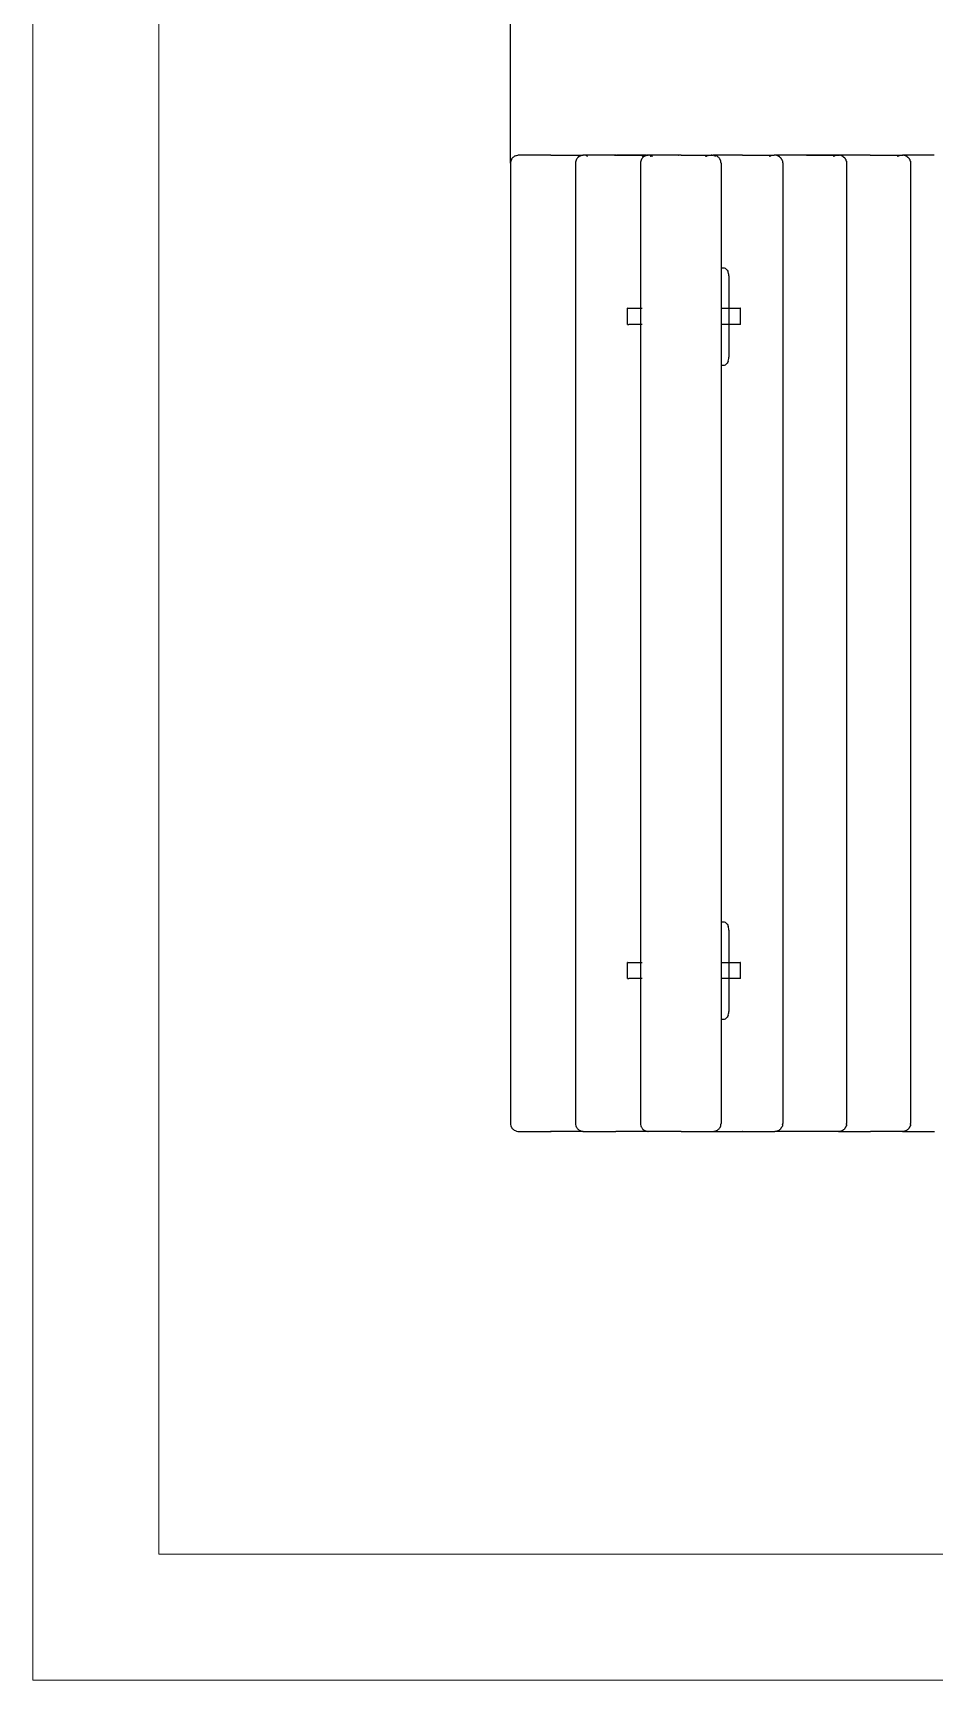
# Model space of a CAD drawing. Header units: inches. Extents: x 15 to 4613, y 7 to 3258.
# Drawn here: x 15 to 569, y 7 to 1019 of the extents above; entities that cross this region are included whole.
import ezdxf

# ---------------------------------------------------------------- set-up
doc = ezdxf.new("R2010")
doc.units = ezdxf.units.IN
doc.header["$MEASUREMENT"] = 0
doc.layers.add('tabelka', color=155, linetype='Continuous')

msp = doc.modelspace()

# ---------------------------------------------------------------- linework, layer by layer
for p, q in [((308.9, 939.4), (308.9, 1347.3)), ((309.3, 941.4), (309.1, 940.8)), ((309.4, 941.6), (309.3, 941.4)), ((309.5, 941.7), (309.4, 941.6)), ((309.6, 941.9), (309.5, 941.7)), ((309.5, 941.7), (309.5, 941.7)), ((309.8, 942.3), (309.6, 941.9)), ((310.3, 942.9), (309.8, 942.3)), ((310.7, 943.2), (310.3, 942.9)), ((311.3, 943.7), (310.7, 943.2)), ((311.9, 943.9), (311.3, 943.7)), ((311.9, 943.9), (312.5, 944.2)), ((312.5, 944.2), (313.4, 944.3)), ((313.9, 944.4), (313.4, 944.3)), ((333.5, 944.4), (313.9, 944.4)), ((333.7, 944.4), (333.5, 944.4)), ((333.7, 944.4), (333.8, 944.4)), ((333.8, 944.4), (353.2, 944.4)), ((349.2, 941.4), (349, 940.8)), ((349.3, 941.5), (349.2, 941.4)), ((349.4, 941.7), (349.3, 941.5)), ((349.3, 941.5), (349.3, 941.5)), ((349.5, 941.9), (349.4, 941.7)), ((349.4, 941.7), (349.4, 941.7)), ((349.6, 942.1), (349.5, 941.9)), ((349.8, 942.3), (349.6, 942.1)), ((350, 942.7), (349.8, 942.3)), ((350.2, 942.9), (350, 942.7)), ((350.5, 943.1), (350.2, 942.9)), ((350.6, 943.7), (350.5, 943.6)), ((350.6, 943.2), (350.5, 943.1)), ((350.6, 943.7), (351.1, 943.9)), ((351.1, 943.6), (350.6, 943.2)), ((350.6, 943.2), (350.6, 943.2)), ((351.2, 943.9), (351.1, 943.9)), ((351.2, 943.7), (351.1, 943.6)), ((351.2, 943.9), (351.2, 943.9)), ((351.3, 943.7), (351.2, 943.7)), ((351.6, 943.8), (351.3, 943.7)), ((351.8, 943.9), (351.6, 943.8)), ((351.8, 944.2), (352.7, 944.3)), ((351.8, 944.2), (351.8, 944.2)), ((351.8, 943.9), (352.4, 944.2)), ((351.8, 943.9), (351.8, 943.9)), ((352.4, 944.2), (353.3, 944.3)), ((352.4, 944.2), (352.4, 944.2)), ((352.7, 944.3), (353.2, 944.4)), ((353.2, 944.4), (353.5, 944.4)), ((353.6, 944.4), (353.3, 944.3)), ((353.6, 944.4), (353.5, 944.4)), ((353.8, 944.4), (353.6, 944.4)), ((354, 944.3), (353.6, 944.4)), ((372.8, 944.4), (353.8, 944.4)), ((354.9, 944.2), (354, 944.3)), ((354.9, 944.2), (354.9, 944.2)), ((356.1, 943.7), (355.5, 943.9)), ((355.5, 943.9), (355.5, 943.9)), ((356.2, 943.6), (356.1, 943.7)), ((372.8, 944.4), (373, 944.4)), ((373, 944.4), (373.1, 944.4)), ((373, 944.4), (373.1, 944.4)), ((373.3, 944.4), (373.1, 944.4)), ((373.3, 944.4), (373.1, 944.4)), ((373.2, 944.3), (373.1, 944.4)), ((373.3, 944.3), (373.2, 944.3)), ((373.4, 944.4), (373.3, 944.4)), ((373.4, 944.4), (373.3, 944.4)), ((373.3, 944.3), (373.4, 944.4)), ((373.3, 944.3), (373.3, 944.3)), ((373.6, 944.4), (373.4, 944.4)), ((373.6, 944.3), (373.4, 944.4)), ((373.6, 944.4), (373.4, 944.4)), ((373.7, 944.4), (373.6, 944.4)), ((373.9, 944.3), (373.6, 944.3)), ((373.7, 944.4), (392.5, 944.4)), ((373.9, 944.3), (374.3, 944.3)), ((392.5, 944.4), (374.3, 944.3)), ((389.1, 941.4), (388.9, 940.8)), ((389.2, 941.5), (389.1, 941.4)), ((389.3, 941.7), (389.2, 941.5)), ((389.2, 941.5), (389.2, 941.5)), ((389.4, 941.9), (389.3, 941.7)), ((389.3, 941.7), (389.3, 941.7)), ((389.5, 942.1), (389.4, 941.9)), ((389.7, 942.3), (389.5, 942.1)), ((389.9, 942.7), (389.7, 942.3)), ((389.9, 943.7), (389.8, 943.6)), ((389.9, 943.7), (390.4, 943.9)), ((390.1, 942.9), (389.9, 942.7)), ((390.5, 943.2), (390.1, 942.9)), ((390.5, 943.9), (390.4, 943.9)), ((390.5, 943.9), (390.5, 943.9)), ((391, 943.6), (390.5, 943.2)), ((390.5, 943.2), (390.5, 943.2)), ((391.1, 943.7), (391, 943.6)), ((391.1, 944.2), (392, 944.3)), ((391.1, 944.2), (391.1, 944.2)), ((391.7, 943.9), (391.1, 943.7)), ((391.7, 943.9), (392.3, 944.2)), ((391.7, 943.9), (391.7, 943.9)), ((392, 944.3), (392.5, 944.4)), ((392.3, 944.2), (393.2, 944.3)), ((392.3, 944.2), (392.3, 944.2)), ((392.5, 944.4), (392.8, 944.4)), ((393.2, 944.3), (392.8, 944.4)), ((392.8, 944.4), (393.4, 944.4)), ((393.3, 944.3), (393.2, 944.4)), ((393.2, 944.4), (393.2, 944.3)), ((393.5, 944.4), (393.3, 944.3)), ((394.2, 944.2), (393.3, 944.3)), ((393.5, 944.4), (393.4, 944.4)), ((393.9, 944.3), (393.5, 944.4)), ((393.7, 944.4), (393.5, 944.4)), ((412.1, 944.4), (393.7, 944.4)), ((394.8, 944.2), (393.9, 944.3)), ((394.2, 944.2), (394.2, 944.2)), ((394.8, 944.2), (394.8, 944.2)), ((394.8, 943.9), (394.8, 943.9)), ((394.8, 943.9), (394.9, 943.9)), ((394.9, 943.9), (395, 943.8)), ((395, 943.8), (395, 943.8)), ((395, 943.8), (395.3, 943.7)), ((395.3, 943.7), (395.4, 943.7)), ((396, 943.7), (395.4, 943.9)), ((395.4, 943.9), (395.4, 943.9)), ((395.4, 943.7), (395.5, 943.6)), ((396.1, 943.6), (396, 943.7)), ((412.1, 944.4), (412.3, 944.4)), ((412.3, 944.4), (412.4, 944.4)), ((413.3, 944.4), (412.4, 944.4)), ((413.5, 944.4), (413.3, 944.4)), ((413.7, 944.4), (413.5, 944.4)), ((413.7, 944.4), (431.6, 944.4)), ((428.9, 943.6), (429, 943.7)), ((429, 943.7), (429.6, 943.9)), ((429.2, 943.7), (429.1, 943.6)), ((429.2, 943.7), (429.3, 943.7)), ((429.3, 943.7), (429.4, 943.8)), ((429.4, 943.8), (429.6, 943.9)), ((429.6, 943.9), (429.6, 943.9)), ((429.6, 943.9), (429.7, 943.9)), ((429.8, 943.9), (429.7, 943.9)), ((429.7, 943.9), (429.7, 943.9)), ((430.2, 944.2), (431.1, 944.3)), ((430.2, 944.2), (430.2, 944.2)), ((430.4, 944.2), (430.8, 944.3)), ((430.4, 944.2), (430.4, 944.2)), ((430.8, 944.3), (431.3, 944.3)), ((431.1, 944.3), (431.3, 944.3)), ((431.3, 944.3), (431.6, 944.4)), ((431.6, 944.4), (432.1, 944.4)), ((432.6, 944.3), (432.1, 944.4)), ((432.1, 944.4), (433.3, 944.4)), ((433.4, 944.2), (432.6, 944.3)), ((433.8, 944.3), (433.3, 944.4)), ((451.2, 944.4), (433.3, 944.4)), ((433.5, 944.2), (433.4, 944.2)), ((434.7, 944.2), (433.8, 944.3)), ((434.1, 943.9), (434.1, 943.9)), ((434.7, 943.7), (434.1, 943.9)), ((434.1, 943.9), (434.1, 943.9)), ((435.3, 943.9), (434.7, 944.2)), ((434.7, 944.2), (434.7, 944.2)), ((434.7, 943.7), (434.7, 943.6)), ((435.9, 943.7), (435.3, 943.9)), ((435.3, 943.9), (435.3, 943.9)), ((436, 943.6), (435.9, 943.7)), ((436.5, 943.2), (436, 943.6)), ((436.9, 942.9), (436.5, 943.2)), ((436.5, 943.2), (436.5, 943.2)), ((437.1, 942.7), (436.9, 942.9)), ((437.3, 942.3), (437.1, 942.7)), ((437.5, 942.1), (437.3, 942.3)), ((437.6, 941.9), (437.5, 942.1)), ((437.7, 941.7), (437.6, 941.9)), ((437.8, 941.5), (437.7, 941.7)), ((437.9, 941.4), (437.8, 941.5)), ((438.1, 940.8), (437.9, 941.4)), ((451.3, 944.4), (451.2, 944.4)), ((451.4, 944.4), (451.3, 944.4)), ((451.4, 944.4), (451.4, 944.4)), ((451.5, 944.4), (451.4, 944.4)), ((451.5, 944.4), (451.6, 944.4)), ((451.5, 944.4), (451.5, 944.4)), ((451.6, 944.4), (451.7, 944.4)), ((451.6, 944.4), (451.6, 944.4)), ((451.7, 944.4), (470.9, 944.4)), ((468.2, 943.6), (468.3, 943.7)), ((468.3, 943.7), (468.9, 943.9)), ((468.9, 943.9), (468.9, 943.9)), ((469.5, 944.2), (470.4, 944.3)), ((469.5, 944.2), (469.5, 944.2)), ((470.4, 944.3), (470.9, 944.4)), ((471.4, 944.4), (470.9, 944.4)), ((471.7, 944.3), (471.4, 944.4)), ((490.5, 944.4), (471.4, 944.4)), ((471.9, 944.3), (471.7, 944.3)), ((472.1, 944.3), (471.7, 944.3)), ((472.7, 944.2), (471.9, 944.3)), ((472.5, 944.2), (472.1, 944.3)), ((473.1, 943.9), (472.5, 944.2)), ((472.8, 944.2), (472.7, 944.2)), ((473.2, 943.9), (473.1, 943.9)), ((473.2, 943.9), (473.3, 943.9)), ((473.3, 943.9), (473.4, 943.9)), ((473.3, 943.9), (473.5, 943.8)), ((474, 943.7), (473.4, 943.9)), ((473.4, 943.9), (473.4, 943.9)), ((473.5, 943.8), (473.7, 943.7)), ((473.7, 943.7), (473.8, 943.7)), ((473.8, 943.7), (473.9, 943.6)), ((473.9, 943.6), (474.3, 943.2)), ((474, 943.7), (474, 943.6)), ((474.3, 943.2), (474.4, 943.2)), ((474.4, 943.2), (474.8, 942.9)), ((474.8, 942.9), (474.9, 942.7)), ((474.9, 942.7), (475.2, 942.3)), ((475.2, 942.3), (475.3, 942.1)), ((475.3, 942.1), (475.4, 941.9)), ((475.4, 941.9), (475.6, 941.7)), ((475.6, 941.7), (475.7, 941.5)), ((475.7, 941.5), (475.8, 941.4)), ((475.8, 941.4), (476, 940.8)), ((490.7, 944.4), (490.5, 944.4)), ((510.2, 944.4), (490.5, 944.4)), ((490.7, 944.4), (490.8, 944.4)), ((490.8, 944.4), (510.2, 944.4)), ((507.5, 943.7), (508.2, 943.9)), ((507.5, 943.6), (507.5, 943.7)), ((508.2, 943.9), (508.2, 943.9)), ((508.8, 944.2), (509.6, 944.3)), ((508.8, 944.2), (508.8, 944.2)), ((509.6, 944.3), (510.2, 944.4)), ((510.5, 944.4), (510.2, 944.4)), ((510.5, 944.4), (511, 944.3)), ((529.8, 944.4), (510.5, 944.4)), ((511.8, 944.2), (511, 944.3)), ((511.9, 944.2), (511.8, 944.2)), ((512.4, 943.9), (511.9, 944.2)), ((512.4, 943.9), (512.5, 943.9)), ((512.5, 943.9), (513.1, 943.7)), ((513.1, 943.7), (513.1, 943.6)), ((513.1, 943.6), (513.6, 943.2)), ((513.6, 943.2), (513.7, 943.2)), ((513.7, 943.2), (514.1, 942.9)), ((514.1, 942.9), (514.2, 942.7)), ((514.2, 942.7), (514.5, 942.3)), ((514.5, 942.3), (514.6, 942.1)), ((514.6, 942.1), (514.7, 941.9)), ((514.7, 941.9), (514.9, 941.7)), ((514.9, 941.7), (515, 941.5)), ((515, 941.5), (515, 941.4)), ((515, 941.4), (515.2, 940.8)), ((529.9, 944.4), (529.8, 944.4)), ((529.9, 944.4), (530.1, 944.4)), ((530.1, 944.4), (549.4, 944.4)), ((546.8, 943.7), (547.4, 943.9)), ((546.8, 943.6), (546.8, 943.7)), ((547.4, 943.9), (547.5, 943.9)), ((548, 944.2), (548.1, 944.2)), ((548.1, 944.2), (548.9, 944.3)), ((548.9, 944.3), (549.4, 944.4)), ((549.4, 944.4), (549.7, 944.4)), ((549.7, 944.4), (550.2, 944.3)), ((569.1, 944.4), (549.7, 944.4)), ((551.1, 944.2), (550.2, 944.3)), ((551.7, 943.9), (551.1, 944.2)), ((551.1, 944.2), (551.1, 944.2)), ((551.8, 943.9), (551.7, 943.9)), ((551.8, 943.9), (552.4, 943.7)), ((552.4, 943.7), (552.4, 943.6)), ((552.4, 943.6), (552.9, 943.2)), ((552.9, 943.2), (553, 943.2)), ((553, 943.2), (553.3, 942.9)), ((553.3, 942.9), (553.5, 942.7)), ((553.5, 942.7), (553.8, 942.3)), ((553.8, 942.3), (553.9, 942.1)), ((553.9, 942.1), (554, 941.9)), ((554, 941.9), (554.2, 941.7)), ((554.2, 941.7), (554.3, 941.5)), ((554.3, 941.5), (554.3, 941.4)), ((554.3, 941.4), (554.5, 940.8)), ((569.2, 944.4), (569.1, 944.4)), ((309.1, 940.8), (308.9, 940.1)), ((308.9, 940.1), (308.9, 939.4)), ((308.9, 939.4), (308.9, 349.4)), ((348.8, 940.1), (348.8, 939.4)), ((348.9, 940.1), (348.8, 940.1)), ((348.8, 939.4), (348.8, 349.4)), ((349, 940.8), (348.9, 940.1)), ((349, 940.8), (349, 940.8)), ((388.7, 940.1), (388.7, 939.4)), ((388.8, 940.1), (388.7, 940.1)), ((388.7, 939.4), (388.7, 850.4)), ((388.9, 940.8), (388.8, 940.1)), ((388.9, 940.8), (388.9, 940.8)), ((438.2, 940.1), (438.1, 940.8)), ((438.1, 940.8), (438.1, 940.8)), ((438.3, 939.4), (438.2, 940.1)), ((438.3, 939.4), (438.3, 875.2)), ((476, 940.8), (476.1, 940.1)), ((476, 940.8), (476, 940.8)), ((476.1, 940.1), (476.2, 939.4)), ((476.2, 939.4), (476.2, 349.4)), ((515.2, 940.8), (515.3, 940.8)), ((515.3, 940.8), (515.4, 940.1)), ((515.4, 940.1), (515.4, 939.4)), ((515.4, 939.4), (515.4, 349.4)), ((554.5, 940.8), (554.6, 940.8)), ((554.6, 940.8), (554.7, 940.1)), ((554.7, 940.1), (554.7, 939.4)), ((554.7, 939.4), (554.7, 349.4)), ((438.3, 875.2), (439.6, 875.2)), ((438.3, 875.2), (438.3, 875.1)), ((438.3, 875.1), (438.3, 874.9)), ((438.3, 874.9), (438.3, 874.7)), ((438.3, 874.7), (438.3, 850.4)), ((439.6, 875.2), (440.1, 875.1)), ((440.1, 875.1), (440.7, 874.9)), ((440.7, 874.9), (441.2, 874.6)), ((441.7, 874.2), (441.2, 874.6)), ((442.1, 873.7), (441.7, 874.2)), ((442.1, 873.7), (442.4, 873.1)), ((442.4, 873.1), (442.7, 872.4)), ((442.9, 871.7), (442.7, 872.4)), ((443.1, 871), (442.9, 871.7)), ((443.1, 870.2), (443.1, 871)), ((443.1, 870.2), (443.1, 850.4)), ((380.9, 850.4), (380.7, 850.4)), ((380.7, 840.4), (380.7, 850.4)), ((380.9, 850.4), (381.5, 850.4)), ((381.5, 850.4), (388.7, 850.4)), ((388.8, 850.4), (388.7, 850.4)), ((388.7, 850.4), (388.7, 850.4)), ((388.7, 850.4), (388.7, 840.4)), ((389.3, 850.4), (389.7, 850.4)), ((389.7, 850.4), (389.7, 850.4)), ((438.3, 850.4), (440.3, 850.4)), ((438.3, 850.4), (438.3, 840.4)), ((440.3, 850.4), (443.1, 850.4)), ((443.1, 850.4), (443.1, 840.4)), ((443.1, 850.4), (448, 850.4)), ((448, 850.4), (448.6, 850.4)), ((448.6, 850.4), (449.2, 850.4)), ((449.2, 850.4), (449.4, 850.4)), ((449.4, 850.4), (449.8, 850.4)), ((449.8, 850.4), (450.1, 850.4)), ((450.3, 850.4), (450.1, 850.4)), ((450.3, 840.4), (450.3, 850.4)), ((380.7, 840.4), (380.9, 840.4)), ((380.9, 840.4), (381.5, 840.4)), ((388.7, 840.4), (381.5, 840.4)), ((388.7, 840.4), (388.7, 840.4)), ((388.7, 840.4), (388.8, 840.4)), ((388.7, 840.4), (388.7, 448.4)), ((389.7, 840.4), (389.3, 840.4)), ((389.7, 840.4), (389.7, 840.4)), ((440.3, 840.4), (438.3, 840.4)), ((438.3, 840.4), (438.3, 815.7)), ((443.1, 840.4), (440.3, 840.4)), ((443.1, 840.4), (443.1, 820.2)), ((448, 840.4), (443.1, 840.4)), ((448.6, 840.4), (448, 840.4)), ((449.2, 840.4), (448.6, 840.4)), ((449.4, 840.4), (449.2, 840.4)), ((449.8, 840.4), (449.4, 840.4)), ((450.1, 840.4), (449.8, 840.4)), ((450.3, 840.4), (450.1, 840.4)), ((443.1, 819.4), (443.1, 820.2)), ((438.3, 815.7), (438.3, 815.4)), ((438.3, 815.4), (438.3, 815.2)), ((439.6, 815.2), (438.3, 815.2)), ((438.3, 815.2), (438.3, 473.2)), ((438.3, 815.2), (438.3, 815.2)), ((440.1, 815.2), (439.6, 815.2)), ((440.7, 815.4), (440.1, 815.2)), ((441.2, 815.7), (440.7, 815.4)), ((441.2, 815.7), (441.7, 816.1)), ((441.7, 816.1), (442.1, 816.6)), ((442.4, 817.2), (442.1, 816.6)), ((442.7, 817.9), (442.4, 817.2)), ((442.7, 817.9), (442.9, 818.6)), ((442.9, 818.6), (443.1, 819.4)), ((438.3, 473.2), (439.6, 473.2)), ((438.3, 473.2), (438.3, 473.2)), ((438.3, 473.2), (438.3, 473)), ((438.3, 473), (438.3, 472.7)), ((438.3, 472.7), (438.3, 448.4)), ((439.6, 473.2), (440.1, 473.2)), ((440.1, 473.2), (440.7, 473)), ((440.7, 473), (441.2, 472.7)), ((441.7, 472.3), (441.2, 472.7)), ((442.1, 471.8), (441.7, 472.3)), ((442.1, 471.8), (442.4, 471.2)), ((442.4, 471.2), (442.7, 470.5)), ((442.9, 469.8), (442.7, 470.5)), ((443.1, 469), (442.9, 469.8)), ((443.1, 468.2), (443.1, 469)), ((443.1, 468.2), (443.1, 448.4)), ((380.9, 448.4), (380.7, 448.4)), ((380.7, 438.4), (380.7, 448.4)), ((380.9, 448.4), (381.5, 448.4)), ((381.5, 448.4), (388.7, 448.4)), ((388.8, 448.4), (388.7, 448.4)), ((388.7, 448.4), (388.7, 448.4)), ((388.7, 448.4), (388.7, 438.4)), ((389.3, 448.4), (389.7, 448.4)), ((389.7, 448.4), (389.7, 448.4)), ((438.3, 448.4), (440.3, 448.4)), ((438.3, 448.4), (438.3, 438.4)), ((440.3, 448.4), (443.1, 448.4)), ((443.1, 448.4), (443.1, 438.4)), ((443.1, 448.4), (448, 448.4)), ((448, 448.4), (448.6, 448.4)), ((448.6, 448.4), (449.2, 448.4)), ((449.2, 448.4), (449.4, 448.4)), ((449.4, 448.4), (449.8, 448.4)), ((449.8, 448.4), (450.1, 448.4)), ((450.3, 448.4), (450.1, 448.4)), ((450.3, 438.4), (450.3, 448.4)), ((380.7, 438.4), (380.9, 438.4)), ((380.9, 438.4), (381.5, 438.4)), ((388.7, 438.4), (381.5, 438.4)), ((388.7, 438.4), (388.7, 349.4)), ((388.7, 438.4), (388.7, 438.4)), ((388.7, 438.4), (388.8, 438.4)), ((389.7, 438.4), (389.3, 438.4)), ((389.7, 438.4), (389.7, 438.4)), ((440.3, 438.4), (438.3, 438.4)), ((438.3, 438.4), (438.3, 413.7)), ((443.1, 438.4), (440.3, 438.4)), ((443.1, 438.4), (443.1, 418.2)), ((448, 438.4), (443.1, 438.4)), ((448.6, 438.4), (448, 438.4)), ((449.2, 438.4), (448.6, 438.4)), ((449.4, 438.4), (449.2, 438.4)), ((449.8, 438.4), (449.4, 438.4)), ((450.1, 438.4), (449.8, 438.4)), ((450.3, 438.4), (450.1, 438.4)), ((442.4, 415.3), (442.1, 414.7)), ((442.7, 416), (442.4, 415.3)), ((442.7, 416), (442.9, 416.7)), ((442.9, 416.7), (443.1, 417.4)), ((443.1, 417.4), (443.1, 418.2)), ((438.3, 413.7), (438.3, 413.5)), ((438.3, 413.5), (438.3, 413.3)), ((438.3, 413.3), (438.3, 413.2)), ((439.6, 413.2), (438.3, 413.2)), ((438.3, 413.2), (438.3, 349.4)), ((440.1, 413.3), (439.6, 413.2)), ((440.7, 413.5), (440.1, 413.3)), ((441.2, 413.8), (440.7, 413.5)), ((441.2, 413.8), (441.7, 414.2)), ((441.7, 414.2), (442.1, 414.7)), ((308.9, 349.4), (308.9, 348.7)), ((308.9, 348.7), (309.1, 348)), ((309.1, 348), (309.3, 347.4)), ((309.5, 347.1), (309.3, 347.4)), ((309.5, 347.1), (309.8, 346.5)), ((309.8, 346.5), (310.3, 345.9)), ((310.7, 345.6), (310.3, 345.9)), ((310.7, 345.6), (311.3, 345.1)), ((311.9, 344.9), (311.3, 345.1)), ((312.5, 344.6), (311.9, 344.9)), ((312.5, 344.6), (313.4, 344.5)), ((313.4, 344.5), (313.9, 344.4)), ((313.9, 344.4), (333.5, 344.4)), ((333.7, 344.4), (333.5, 344.4)), ((333.7, 344.4), (333.8, 344.4)), ((353.5, 344.4), (333.8, 344.4)), ((348.8, 349.4), (348.8, 348.7)), ((348.8, 348.7), (349, 348)), ((349, 348), (349, 348)), ((349, 348), (349.2, 347.4)), ((349.2, 347.4), (349.3, 347.3)), ((349.3, 347.3), (349.3, 347.2)), ((349.4, 347.1), (349.3, 347.2)), ((349.4, 347.1), (349.6, 346.7)), ((349.6, 346.7), (349.8, 346.5)), ((349.8, 346.5), (350, 346.1)), ((350, 346.1), (350.2, 345.9)), ((350.6, 345.6), (350.2, 345.9)), ((350.6, 345.6), (351.1, 345.2)), ((350.6, 345.6), (350.6, 345.6)), ((351.1, 345.2), (351.2, 345.1)), ((351.8, 344.9), (351.2, 345.1)), ((351.8, 344.9), (351.8, 344.9)), ((352.4, 344.6), (351.8, 344.9)), ((352.4, 344.6), (353.3, 344.5)), ((352.4, 344.6), (352.4, 344.6)), ((353.3, 344.5), (353.6, 344.4)), ((353.5, 344.4), (353.6, 344.4)), ((353.6, 344.4), (353.8, 344.4)), ((353.8, 344.4), (373.7, 344.4)), ((393.4, 344.4), (373.7, 344.4)), ((388.7, 349.4), (388.7, 348.7)), ((388.7, 348.7), (388.9, 348)), ((388.9, 348), (388.9, 348)), ((388.9, 348), (389.1, 347.4)), ((389.1, 347.4), (389.2, 347.3)), ((389.2, 347.3), (389.3, 347.2)), ((389.3, 347.1), (389.3, 347.2)), ((389.3, 347.1), (389.5, 346.7)), ((389.5, 346.7), (389.7, 346.5)), ((389.7, 346.5), (389.9, 346.1)), ((389.9, 346.1), (390.1, 345.9)), ((390.5, 345.6), (390.1, 345.9)), ((390.5, 345.6), (391, 345.2)), ((390.5, 345.6), (390.5, 345.6)), ((391, 345.2), (391.1, 345.1)), ((391.7, 344.9), (391.1, 345.1)), ((391.7, 344.9), (391.7, 344.9)), ((392.3, 344.6), (391.7, 344.9)), ((392.3, 344.6), (393.2, 344.5)), ((392.3, 344.6), (392.3, 344.6)), ((393.2, 344.5), (393.5, 344.4)), ((393.4, 344.4), (393.5, 344.4)), ((393.7, 344.4), (393.5, 344.4)), ((413.7, 344.4), (393.7, 344.4)), ((413.7, 344.4), (433.3, 344.4)), ((433.3, 344.4), (433.8, 344.5)), ((433.3, 344.4), (451.2, 344.4)), ((434.7, 344.6), (433.8, 344.5)), ((434.7, 344.6), (435.3, 344.9)), ((434.7, 344.6), (434.7, 344.6)), ((435.9, 345.1), (435.3, 344.9)), ((435.3, 344.9), (435.3, 344.9)), ((435.9, 345.1), (436, 345.2)), ((436, 345.2), (436.5, 345.6)), ((436.9, 345.9), (436.5, 345.6)), ((436.5, 345.6), (436.5, 345.6)), ((436.9, 345.9), (437.1, 346.1)), ((437.1, 346.1), (437.3, 346.5)), ((437.5, 346.7), (437.3, 346.5)), ((437.6, 346.9), (437.5, 346.7)), ((437.6, 346.9), (437.7, 347.1)), ((437.8, 347.3), (437.7, 347.1)), ((437.9, 347.4), (437.8, 347.3)), ((437.9, 347.4), (438.1, 348)), ((438.1, 348), (438.2, 348.7)), ((438.1, 348), (438.1, 348)), ((438.2, 348.7), (438.3, 349.4)), ((438.3, 349.4), (438.3, 349.4)), ((451.5, 344.4), (451.2, 344.4)), ((451.5, 344.4), (471.4, 344.4)), ((471.7, 344.5), (471.4, 344.4)), ((490.8, 344.4), (471.4, 344.4)), ((472.5, 344.6), (471.7, 344.5)), ((472.6, 344.6), (472.5, 344.6)), ((473.1, 344.9), (472.6, 344.6)), ((473.2, 344.9), (473.1, 344.9)), ((473.8, 345.1), (473.2, 344.9)), ((473.8, 345.1), (473.9, 345.2)), ((474.3, 345.6), (473.9, 345.2)), ((474.3, 345.6), (474.4, 345.6)), ((474.4, 345.6), (474.8, 345.9)), ((474.9, 346.1), (474.8, 345.9)), ((475.2, 346.5), (474.9, 346.1)), ((475.2, 346.5), (475.3, 346.7)), ((475.3, 346.7), (475.4, 346.9)), ((475.6, 347.1), (475.4, 346.9)), ((475.6, 347.1), (475.7, 347.3)), ((475.7, 347.3), (475.8, 347.4)), ((476, 348), (475.8, 347.4)), ((476.1, 348.7), (476, 348)), ((476, 348), (476, 348)), ((476.1, 348.7), (476.2, 349.4)), ((510.5, 344.4), (490.8, 344.4)), ((511, 344.5), (510.5, 344.4)), ((510.5, 344.4), (530.1, 344.4)), ((511.8, 344.6), (511, 344.5)), ((511.9, 344.6), (511.8, 344.6)), ((512.4, 344.9), (511.9, 344.6)), ((512.4, 344.9), (512.5, 344.9)), ((513.1, 345.1), (512.5, 344.9)), ((513.6, 345.6), (513.1, 345.2)), ((513.1, 345.1), (513.1, 345.2)), ((513.6, 345.6), (513.7, 345.6)), ((513.7, 345.6), (514.1, 345.9)), ((514.2, 346.1), (514.1, 345.9)), ((514.5, 346.5), (514.2, 346.1)), ((514.5, 346.5), (514.6, 346.7)), ((514.6, 346.7), (514.7, 346.9)), ((514.9, 347.1), (514.7, 346.9)), ((514.9, 347.1), (515, 347.3)), ((515.2, 348), (515, 347.4)), ((515, 347.3), (515, 347.4)), ((515.3, 348), (515.2, 348)), ((515.4, 348.7), (515.3, 348)), ((515.4, 348.7), (515.4, 349.4)), ((549.7, 344.4), (530.1, 344.4)), ((550.3, 344.5), (549.7, 344.4)), ((549.7, 344.4), (569.4, 344.4)), ((551.1, 344.6), (550.3, 344.5)), ((551.7, 344.9), (551.1, 344.6)), ((551.1, 344.6), (551.1, 344.6)), ((552.4, 345.1), (551.7, 344.9)), ((551.7, 344.9), (551.7, 344.9)), ((552.9, 345.6), (552.4, 345.2)), ((552.4, 345.1), (552.4, 345.2)), ((552.9, 345.6), (553, 345.6)), ((553, 345.6), (553.3, 345.9)), ((553.5, 346.1), (553.3, 345.9)), ((553.8, 346.5), (553.5, 346.1)), ((553.8, 346.5), (553.9, 346.7)), ((553.9, 346.7), (554, 346.9)), ((554.2, 347.1), (554, 346.9)), ((554.2, 347.1), (554.3, 347.3)), ((554.5, 348), (554.3, 347.4)), ((554.3, 347.3), (554.3, 347.4)), ((554.6, 348), (554.5, 348)), ((554.7, 348.7), (554.6, 348)), ((554.7, 348.7), (554.7, 349.4))]:
    msp.add_line(p, q)
at = {"layer": 'tabelka', "lineweight": 5}
for points in [[(15.4, 3258.2), (4613, 3258.2), (4613, 7.4), (15.4, 7.4)], [(92.8, 3180.8), (4535.6, 3180.8), (4535.6, 84.8), (92.8, 84.8)]]:
    msp.add_lwpolyline(points, close=True, dxfattribs=at)

doc.saveas('drawing.dxf')
